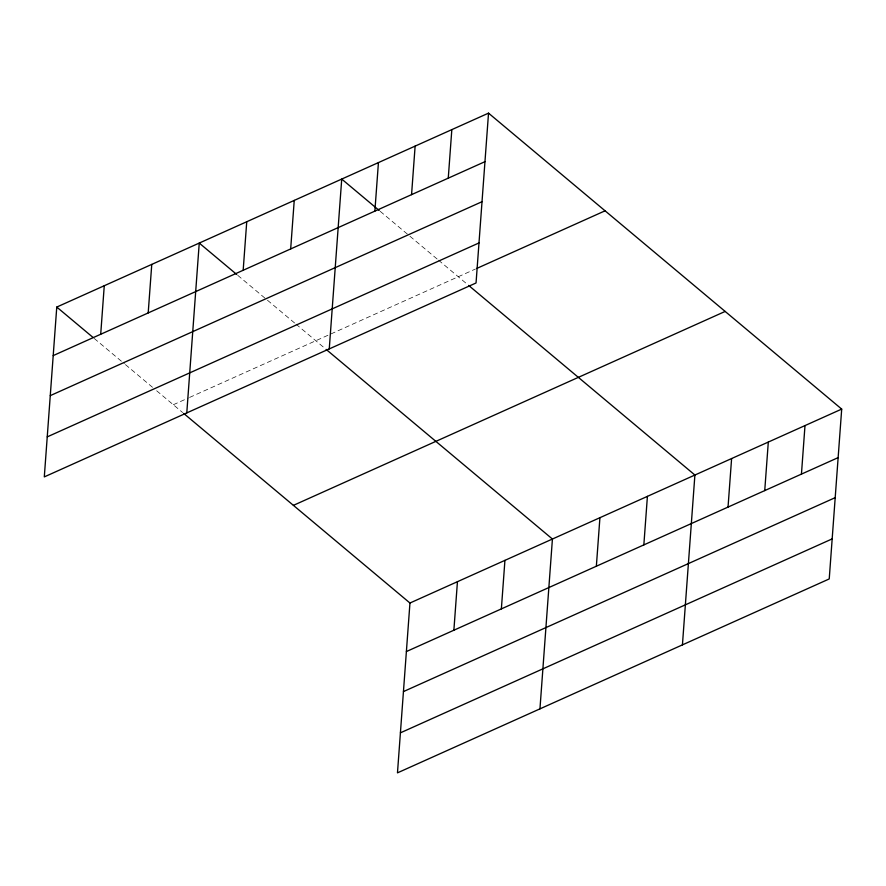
<?xml version="1.0" encoding="UTF-8"?>
<svg xmlns="http://www.w3.org/2000/svg" width="886" height="886" viewBox="0 0 886 886"><rect width="100%" height="100%" fill="white"/><g stroke="black" fill="none" stroke-linecap="round" stroke-linejoin="round"><path stroke-width="0.66" stroke-dasharray="4.43 3.32" d="M173.324 404.736L188.319 398.002M189.571 397.437L475.405 269.045M380.227 211.344L437.462 259.299M438.504 260.174L467.598 284.55M237.758 275.336L294.983 323.301M296.024 324.165L324.077 347.677M94.237 338.463L124.417 363.747M125.447 364.622L152.503 387.293M156.667 390.781L182.638 412.544"/><path stroke-width="1.33" d="M56.77 307.065L44.3 476.901L476.048 282.977L488.529 113.142L56.77 307.065L93.196 337.588M100.705 334.266L104.26 285.735M148.195 312.935L151.761 264.405M186.78 412.909L199.25 243.074L236.717 274.461M243.174 270.274L246.74 221.744M290.674 248.944L294.241 200.413M329.26 348.907L341.73 179.083L379.186 210.469M374.867 211.123L378.433 162.592M411.558 194.643L415.124 146.112M183.668 413.408L409.952 603.023L397.471 772.858L829.23 578.935L841.7 409.099L488.529 113.142M448.261 178.164L451.827 129.622M453.876 630.223L457.442 581.692M501.365 608.892L504.931 560.362M539.951 708.866L552.421 539.031L326.148 349.416M596.356 566.232L599.922 517.701M643.845 544.901L647.411 496.359M682.43 644.864L694.901 475.029L468.628 285.414M728.037 507.08L731.603 458.549M764.74 490.6L768.306 442.07M801.442 474.11L804.997 425.579M53.204 355.596L484.963 161.673M50.269 395.632L482.017 201.709M47.235 436.876L478.994 242.941M476.624 268.502L605.072 210.813M293.399 505.363L725.147 311.429M409.952 603.023L841.7 409.099M406.386 651.553L838.134 457.63M403.44 691.589L835.199 497.655M400.417 732.833L832.164 538.898"/></g></svg>
